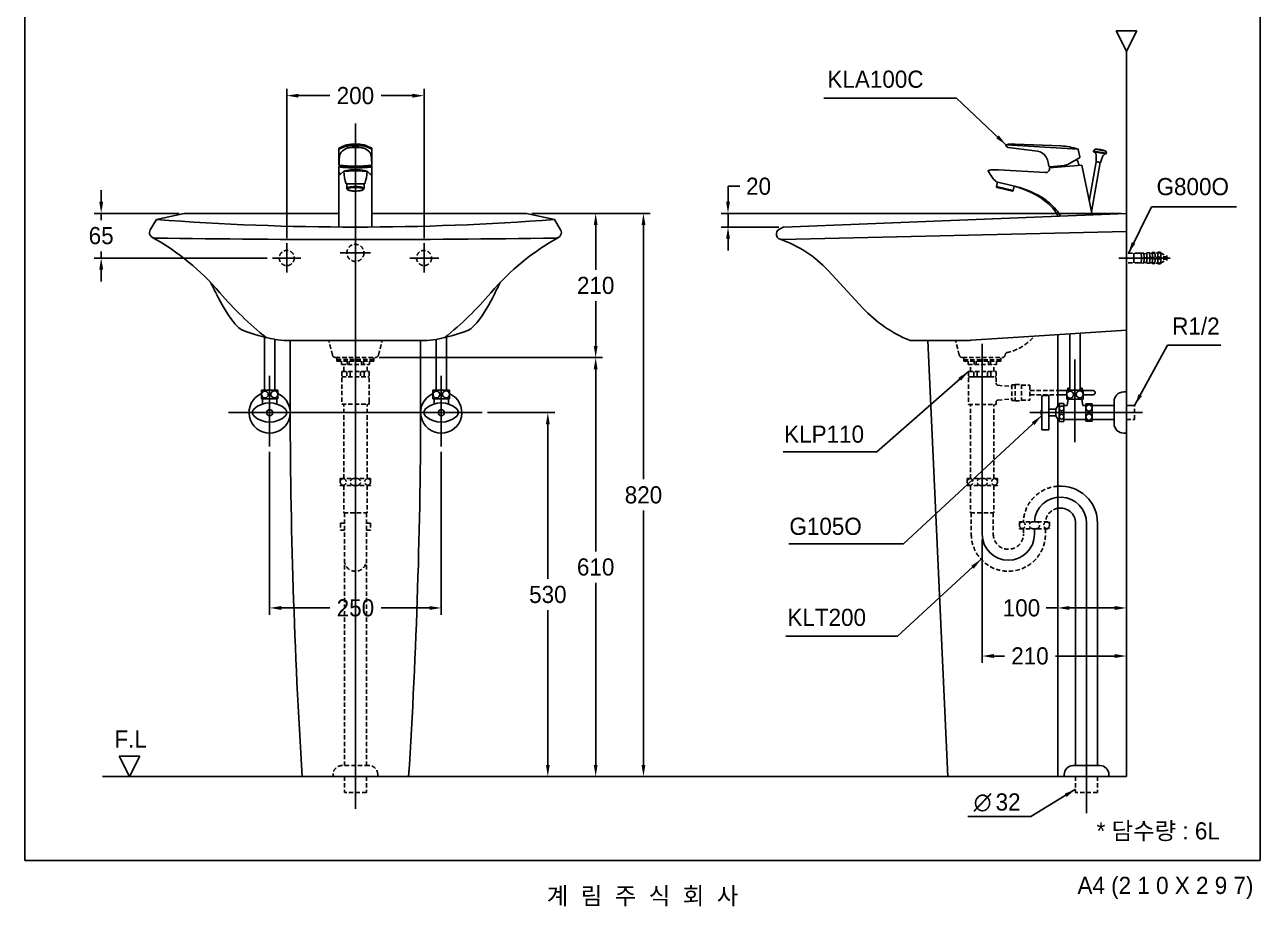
# Model space of a CAD drawing. Header units: millimetres. Extents: x 0 to 5707, y -67 to 2530.
# Drawn here: x 3907 to 5707, y -67 to 1217 of the extents above; entities that cross this region are included whole.
import ezdxf
from ezdxf.enums import TextEntityAlignment as Align
from ezdxf.lldxf.tags import DXFTag

# ---------------------------------------------------------------- set-up
doc = ezdxf.new("R2010")
doc.units = ezdxf.units.MM
doc.linetypes.add('DASHED2', pattern=[9.525, 6.35, -3.175])
for name, color, linetype in [('TEXT', 7, 'Continuous'), ('내부선 및 부속', 4, 'Continuous'), ('도각라인', 7, 'Continuous'), ('외형선', 3, 'Continuous'), ('점선', 6, 'DASHED2'), ('중심선', 1, 'DASHED'), ('치수선', 7, 'Continuous')]:
    doc.layers.add(name, color=color, linetype=linetype)
doc.styles.add('140911', font='HBATANG.TTF')
doc.styles.add('____', font='')
doc.styles.add('타이틀', font='H2GTRM.TTF', dxfattribs={"height": 25})
doc.styles.get('____').set_extended_font_data('굴림')
tags = doc.linetypes.add('DASHDOT', pattern=[70, 31, -13, 13, -13]).pattern_tags.tags
tags[10:11] = [DXFTag(74, 4), DXFTag(75, 0), DXFTag(340, '0'), DXFTag(46, 0.0), DXFTag(50, 0.0), DXFTag(44, 0.0), DXFTag(45, 0.0)]
tags[8:9] = [DXFTag(74, 4), DXFTag(75, 0), DXFTag(340, '0'), DXFTag(46, 0.0), DXFTag(50, 0.0), DXFTag(44, 0.0), DXFTag(45, 0.0)]
tags[6:7] = [DXFTag(74, 4), DXFTag(75, 0), DXFTag(340, '0'), DXFTag(46, 0.0), DXFTag(50, 0.0), DXFTag(44, 0.0), DXFTag(45, 0.0)]
tags[4:5] = [DXFTag(74, 4), DXFTag(75, 0), DXFTag(340, '0'), DXFTag(46, 0.0), DXFTag(50, 0.0), DXFTag(44, 0.0), DXFTag(45, 0.0)]
tags = doc.linetypes.add('DASHED', pattern=[25.72, 12.86, -12.86]).pattern_tags.tags
tags[6:7] = [DXFTag(74, 4), DXFTag(75, 0), DXFTag(340, '0'), DXFTag(46, 0.0), DXFTag(50, 0.0), DXFTag(44, 0.0), DXFTag(45, 0.0)]
tags[4:5] = [DXFTag(74, 4), DXFTag(75, 0), DXFTag(340, '0'), DXFTag(46, 0.0), DXFTag(50, 0.0), DXFTag(44, 0.0), DXFTag(45, 0.0)]
doc.dimstyles.new('MSADIM', dxfattribs={"dimtxt": 33, "dimasz": 17, "dimexe": 10, "dimexo": 7.5, "dimgap": 10, "dimtad": 0, "dimtih": 1, "dimtoh": 1, "dimdec": 0, "dimzin": 1, "dimdsep": 46, "dimtxsty": '____', "dimcen": 11.25, "dimadec": 0, "dimazin": 0, "dimtfac": 1, "dimtdec": 0, "dimtix": 1, "dimtmove": 0, "dimatfit": 3, "dimfxl": 0, "dimtolj": 1, "dimtzin": 1, "dimarcsym": 0})

# ---------------------------------------------------------------- blocks, each defined once
blk = doc.blocks.new('*D118')
at = {"layer": '치수선', "color": 0, "linetype": 'Continuous', "lineweight": -2}
for p, q in [((4289.1, 905.9), (4289.1, 1123.4)), ((4489.1, 905.9), (4489.1, 1123.4)), ((4306.1, 1113.4), (4351.8, 1113.4)), ((4472.1, 1113.4), (4426.4, 1113.4))]:
    blk.add_line(p, q, dxfattribs=at)
at = {"layer": '치수선', "color": 0, "linetype": 'Continuous'}
for points in [[(4306.1, 1116.2), (4306.1, 1110.5), (4289.1, 1113.4)], [(4472.1, 1116.2), (4472.1, 1110.5), (4489.1, 1113.4)]]:
    blk.add_solid(points, dxfattribs=at)
at = {"layer": '치수선', "color": 0, "linetype": 'Continuous', "insert": (4389.1, 1113.4), "char_height": 25, "attachment_point": 5, "style": '____'}
blk.add_mtext('\\A1;200', dxfattribs=at)
blk = doc.blocks.new('*D119')
at = {"layer": '치수선', "color": 0, "linetype": 'Continuous', "lineweight": -2}
for p, q in [((4018.7, 959), (4018.7, 976)), ((4132.3, 942), (4008.7, 942)), ((4018.7, 942), (4018.7, 932.3)), ((4018.7, 877), (4018.7, 886.7)), ((4260.7, 877), (4008.7, 877)), ((4018.7, 860), (4018.7, 843))]:
    blk.add_line(p, q, dxfattribs=at)
at = {"layer": '치수선', "color": 0, "linetype": 'Continuous'}
for points in [[(4015.9, 959), (4021.6, 959), (4018.7, 942)], [(4015.9, 860), (4021.6, 860), (4018.7, 877)]]:
    blk.add_solid(points, dxfattribs=at)
at = {"layer": '치수선', "color": 0, "linetype": 'Continuous', "insert": (4018.7, 909.5), "char_height": 25, "attachment_point": 5, "style": '____'}
blk.add_mtext('\\A1;65', dxfattribs=at)
blk = doc.blocks.new('*D120')
at = {"layer": '치수선', "color": 0, "linetype": 'Continuous', "lineweight": -2}
for p, q in [((4645.9, 942), (4749.1, 942)), ((4739.1, 925), (4739.1, 859.8)), ((4739.1, 749), (4739.1, 814.1)), ((4425.2, 732), (4749.1, 732))]:
    blk.add_line(p, q, dxfattribs=at)
at = {"layer": '치수선', "color": 0, "linetype": 'Continuous'}
for points in [[(4736.3, 925), (4741.9, 925), (4739.1, 942)], [(4736.3, 749), (4741.9, 749), (4739.1, 732)]]:
    blk.add_solid(points, dxfattribs=at)
at = {"layer": '치수선', "color": 0, "linetype": 'Continuous', "insert": (4739.1, 837), "char_height": 25, "attachment_point": 5, "style": '____'}
blk.add_mtext('\\A1;210', dxfattribs=at)
blk = doc.blocks.new('*D121')
at = {"layer": '치수선', "color": 0, "linetype": 'Continuous', "lineweight": -2}
for p, q in [((4931.9, 959), (4931.9, 981.4)), ((4931.9, 981.4), (4948.9, 981.4)), ((5504.8, 942), (4921.9, 942)), ((4931.9, 922), (4931.9, 942)), ((5005.8, 922), (4921.9, 922)), ((4931.9, 905), (4931.9, 888))]:
    blk.add_line(p, q, dxfattribs=at)
at = {"layer": '치수선', "color": 0, "linetype": 'Continuous'}
for points in [[(4929.1, 959), (4934.7, 959), (4931.9, 942)], [(4929.1, 905), (4934.7, 905), (4931.9, 922)]]:
    blk.add_solid(points, dxfattribs=at)
at = {"layer": '치수선', "color": 0, "linetype": 'Continuous', "insert": (4976.4, 981.4), "char_height": 25, "attachment_point": 5, "style": '____'}
blk.add_mtext('\\A1;20', dxfattribs=at)
blk = doc.blocks.new('*D122')
at = {"layer": '치수선', "color": 0, "linetype": 'Continuous', "lineweight": -2}
for p, q in [((5302.3, 467.4), (5302.3, 287.5)), ((5512.3, 307.3), (5512.3, 287.5)), ((5319.3, 297.5), (5334.5, 297.5)), ((5495.3, 297.5), (5409.1, 297.5))]:
    blk.add_line(p, q, dxfattribs=at)
at = {"layer": '치수선', "color": 0, "linetype": 'Continuous'}
for points in [[(5319.3, 300.3), (5319.3, 294.6), (5302.3, 297.5)], [(5495.3, 300.3), (5495.3, 294.6), (5512.3, 297.5)]]:
    blk.add_solid(points, dxfattribs=at)
at = {"layer": '치수선', "color": 0, "linetype": 'Continuous', "insert": (5371.8, 297.5), "char_height": 25, "attachment_point": 5, "style": '____'}
blk.add_mtext('\\A1;210', dxfattribs=at)
blk = doc.blocks.new('*D123')
at = {"layer": '치수선', "color": 0, "linetype": 'Continuous', "lineweight": -2}
for p, q in [((4423.6, 732), (4749.1, 732)), ((4739.1, 715), (4739.1, 449.8)), ((4739.1, 139), (4739.1, 404.1)), ((4474.1, 122), (4749.1, 122))]:
    blk.add_line(p, q, dxfattribs=at)
at = {"layer": '치수선', "color": 0, "linetype": 'Continuous'}
for points in [[(4736.3, 715), (4741.9, 715), (4739.1, 732)], [(4736.3, 139), (4741.9, 139), (4739.1, 122)]]:
    blk.add_solid(points, dxfattribs=at)
at = {"layer": '치수선', "color": 0, "linetype": 'Continuous', "insert": (4739.1, 427), "char_height": 25, "attachment_point": 5, "style": '____'}
blk.add_mtext('\\A1;610', dxfattribs=at)
blk = doc.blocks.new('*D124')
at = {"layer": '치수선', "color": 0, "linetype": 'Continuous', "lineweight": -2}
for p, q in [((4581.4, 652), (4679.4, 652)), ((4669.4, 635), (4669.4, 409.8)), ((4669.4, 139), (4669.4, 364.2)), ((4656.8, 122), (4679.4, 122))]:
    blk.add_line(p, q, dxfattribs=at)
at = {"layer": '치수선', "color": 0, "linetype": 'Continuous'}
for points in [[(4666.6, 635), (4672.2, 635), (4669.4, 652)], [(4666.6, 139), (4672.2, 139), (4669.4, 122)]]:
    blk.add_solid(points, dxfattribs=at)
at = {"layer": '치수선', "color": 0, "linetype": 'Continuous', "insert": (4669.4, 387), "char_height": 25, "attachment_point": 5, "style": '____'}
blk.add_mtext('\\A1;530', dxfattribs=at)
blk = doc.blocks.new('*D125')
at = {"layer": '치수선', "color": 0, "linetype": 'Continuous', "lineweight": -2}
for p, q in [((4645.9, 942), (4818.7, 942)), ((4808.7, 925), (4808.7, 554.8)), ((4808.7, 139), (4808.7, 509.2)), ((4810.7, 122), (4818.7, 122))]:
    blk.add_line(p, q, dxfattribs=at)
at = {"layer": '치수선', "color": 0, "linetype": 'Continuous'}
for points in [[(4805.9, 925), (4811.6, 925), (4808.7, 942)], [(4805.9, 139), (4811.6, 139), (4808.7, 122)]]:
    blk.add_solid(points, dxfattribs=at)
at = {"layer": '치수선', "color": 0, "linetype": 'Continuous', "insert": (4808.7, 532), "char_height": 25, "attachment_point": 5, "style": '____'}
blk.add_mtext('\\A1;820', dxfattribs=at)
blk = doc.blocks.new('*D126')
at = {"layer": '치수선', "color": 0, "linetype": 'Continuous', "lineweight": -2}
for p, q in [((5412.3, 367.5), (5395.3, 367.5)), ((5412.3, 374.6), (5412.3, 357.5)), ((5495.3, 367.5), (5429.3, 367.5)), ((5512.3, 369.4), (5512.3, 357.5))]:
    blk.add_line(p, q, dxfattribs=at)
at = {"layer": '치수선', "color": 0, "linetype": 'Continuous'}
for points in [[(5429.3, 370.3), (5429.3, 364.6), (5412.3, 367.5)], [(5495.3, 370.3), (5495.3, 364.6), (5512.3, 367.5)]]:
    blk.add_solid(points, dxfattribs=at)
at = {"layer": '치수선', "color": 0, "linetype": 'Continuous', "insert": (5359.4, 367.5), "char_height": 25, "attachment_point": 5, "style": '____'}
blk.add_mtext('\\A1;100', dxfattribs=at)
blk = doc.blocks.new('*D127')
at = {"layer": '치수선', "color": 0, "linetype": 'Continuous', "lineweight": -2}
for p, q in [((4264.1, 595), (4264.1, 357.5)), ((4514.1, 595), (4514.1, 357.5)), ((4281.1, 367.5), (4351.8, 367.5)), ((4497.1, 367.5), (4426.4, 367.5))]:
    blk.add_line(p, q, dxfattribs=at)
at = {"layer": '치수선', "color": 0, "linetype": 'Continuous'}
for points in [[(4281.1, 370.3), (4281.1, 364.6), (4264.1, 367.5)], [(4497.1, 370.3), (4497.1, 364.6), (4514.1, 367.5)]]:
    blk.add_solid(points, dxfattribs=at)
at = {"layer": '치수선', "color": 0, "linetype": 'Continuous', "insert": (4389.1, 367.5), "char_height": 25, "attachment_point": 5, "style": '____'}
blk.add_mtext('\\A1;250', dxfattribs=at)

msp = doc.modelspace()

# ---------------------------------------------------------------- linework, layer by layer
at = {"color": 3}
msp.add_line((5470.2, 122), (5470.2, 122), dxfattribs=at)
at = {"layer": '내부선 및 부속', "linetype": 'Continuous'}
for p, q in [((4374.1, 1039.4), (4365.1, 1035.6)), ((4365.1, 1036), (4365.1, 1013)), ((4374.7, 1041.1), (4366, 1037.4)), ((4375.6, 1036.6), (4370.2, 1032.9)), ((4376.6, 1041.6), (4375.5, 1041.4)), ((4401.7, 1041.6), (4402.7, 1041.4)), ((4402.7, 1036.6), (4408, 1032.9)), ((4403.5, 1041.1), (4412.2, 1037.4)), ((4404.1, 1039.4), (4413.1, 1035.6)), ((4413.1, 1036), (4413.1, 1013)), ((4413.2, 1036.5), (4413.2, 1036.5)), ((5336.7, 1041.4), (5336.9, 1040.4)), ((5336.7, 1041.4), (5336.9, 1040.4)), ((5441.8, 1035.5), (5337.2, 1042)), ((5382.9, 1032.5), (5339.8, 1037.8)), ((5416.7, 1040.2), (5350.4, 1043)), ((5442.2, 1035.2), (5444.6, 1024.1)), ((5464.3, 1031.8), (5464.5, 1032.8)), ((5483, 1028.5), (5464.3, 1031.8)), ((5466.6, 1035.4), (5464.5, 1032.8)), ((5464.5, 1032.8), (5483.2, 1029.5)), ((5482.1, 1032.6), (5466.6, 1035.4)), ((5468, 1027.4), (5468, 1017.4)), ((5483.2, 1029.5), (5482.1, 1032.6)), ((5483.2, 1029.5), (5483, 1028.5)), ((4365.1, 1010.3), (4365.1, 922.1)), ((4365.5, 1020.7), (4365.3, 1013.3)), ((4369.2, 1010.9), (4369.1, 1010.4)), ((4409, 1010.9), (4409.1, 1010.4)), ((4412.7, 1020.7), (4412.9, 1013.3)), ((4413.1, 1010.3), (4413.1, 922.1)), ((5398.3, 1015.9), (5399.4, 1010.7)), ((5447.1, 1012.4), (5400, 1008.3)), ((5421.4, 1011.7), (5400.5, 1009.9)), ((5403.8, 1010.2), (5403.6, 1008.6)), ((5444.1, 1023.1), (5428.5, 1014)), ((5447.1, 1012.4), (5462.5, 940)), ((5468.3, 1016.9), (5458.2, 959.9)), ((5461.6, 944.2), (5474.2, 1015.9)), ((5468, 1017.4), (5474.6, 1016.2)), ((5474.2, 1015.9), (5468.3, 1016.9)), ((5474.6, 1016.2), (5478.1, 1025.6)), ((4365.1, 1002.6), (4365.7, 1000.2)), ((4372.2, 1003.3), (4367, 998.8)), ((4372.2, 1003.2), (4372.2, 1003.2)), ((4406, 1003.3), (4411.2, 998.8)), ((4413.1, 1002.6), (4412.5, 1000.2)), ((5394.3, 1001.3), (5325.8, 1005.5)), ((4375.6, 985.2), (4402.6, 985.2)), ((4376.6, 985.2), (4376.6, 978)), ((4401.6, 985.2), (4401.6, 978)), ((5322.7, 987.9), (5345.6, 982.7)), ((5324.6, 987.4), (5323, 981)), ((5347.4, 975.2), (5323, 981)), ((5346.2, 974.5), (5323.8, 979.8)), ((5348.9, 981.6), (5347.4, 975.2)), ((5010.5, 904), (5512.3, 915.7)), ((4256.6, 761.7), (4256.6, 684.8)), ((4271.6, 758.6), (4271.6, 684.8)), ((4506.6, 758.6), (4506.6, 684.7)), ((4521.6, 761.7), (4521.6, 684.7)), ((5429.8, 684.7), (5429.8, 766.6)), ((5444.8, 684.7), (5444.8, 767.6)), ((4252.1, 684.8), (4252.1, 671.8)), ((4276.1, 684.8), (4252.1, 684.8)), ((4276.1, 684.8), (4276.1, 671.8)), ((4502.1, 684.8), (4502.1, 671.8)), ((4526.1, 684.8), (4502.1, 684.8)), ((4526.1, 684.8), (4526.1, 671.8)), ((5425.3, 684.7), (5449.3, 684.7)), ((5425.3, 671.7), (5425.3, 684.7)), ((5429.8, 687.4), (5426.8, 687.4)), ((5426.8, 684.7), (5426.8, 687.4)), ((5447.8, 687.4), (5444.8, 687.4)), ((5447.8, 684.7), (5447.8, 687.4)), ((5449.3, 671.7), (5449.3, 684.7)), ((4276.1, 671.8), (4252.1, 671.8)), ((4253.6, 671.8), (4253.6, 664.3)), ((4274.6, 671.8), (4274.6, 664.3)), ((4526.1, 671.8), (4502.1, 671.8)), ((4503.6, 671.8), (4503.6, 664.3)), ((4524.6, 671.8), (4524.6, 664.3)), ((5389.3, 677), (5389.3, 627)), ((5389.3, 677), (5399.3, 677)), ((5399.3, 677), (5399.3, 627)), ((5412.3, 683.9), (5425.3, 683.9)), ((5412.3, 677.9), (5425.3, 677.9)), ((5425.3, 671.7), (5449.3, 671.7)), ((5425.8, 662.2), (5427.3, 671.7)), ((5447.3, 671.7), (5448.8, 662.2)), ((5449.3, 683.9), (5463.8, 683.9)), ((5449.3, 677.9), (5463.8, 677.9)), ((5494.3, 668), (5494.3, 636)), ((5508.3, 682), (5512.3, 682)), ((5399.3, 656.7), (5409.3, 656.7)), ((5414.3, 665), (5409.3, 656.7)), ((5409.3, 656.7), (5409.3, 647.2)), ((5414.3, 665), (5421.3, 665)), ((5414.3, 665), (5414.3, 639)), ((5421.3, 665), (5421.3, 639)), ((5421.3, 662.2), (5425.8, 662.2)), ((5448.8, 662.2), (5453.3, 662.2)), ((5453.3, 664.5), (5453.3, 639.5)), ((5453.3, 664.5), (5462.3, 664.5)), ((5462.3, 664.5), (5462.3, 639.5)), ((5462.3, 662.2), (5494.3, 662.2)), ((5399.3, 647.2), (5409.3, 647.2)), ((5409.3, 647.2), (5414.3, 639)), ((5414.3, 639), (5421.3, 639)), ((5421.3, 641.7), (5453.3, 641.7)), ((5453.3, 639.5), (5462.3, 639.5)), ((5462.3, 641.7), (5494.3, 641.7)), ((5512.3, 634.4), (5512.3, 569.4)), ((5389.3, 627), (5399.3, 627)), ((5508.3, 622), (5512.3, 622)), ((5438.2, 490.9), (5438.2, 138)), ((5470.2, 490.9), (5470.2, 138)), ((5473.7, 138), (5434.7, 138)), ((5421.7, 125), (5421.7, 122)), ((5486.7, 125), (5486.7, 122))]:
    msp.add_line(p, q, dxfattribs=at)
at = {"layer": '내부선 및 부속', "linetype": 'Continuous', "flags": 128}
for points in [[(4365.5, 1020.7, -0.089073), (4367.3, 1029.3)], [(4367.3, 1029.3, -0.148054), (4370.2, 1032.9)], [(4375.6, 1036.6, -0.068814), (4375.9, 1036.8)], [(4375.8, 1039.9, -0.019852), (4380.1, 1040.2)], [(4376.9, 1037.1, -0.026271), (4380.1, 1037.5)], [(4395.3, 1041.9, -0.016795), (4402, 1041.5)], [(4401.3, 1037.1, -0.036531), (4402.3, 1036.8)], [(4402, 1041.5, -0.078329), (4403.5, 1041.1)], [(4402.5, 1039.9, -0.072082), (4404.1, 1039.4)], [(4412.2, 1037.4, -0.2995), (4413.1, 1036)], [(5339.8, 1037.8, -0.169046), (5336.9, 1040.4)], [(5337.1, 1042, -0.060898), (5350.4, 1043)], [(5416.7, 1040.2, -0.071682), (5441.9, 1035.5)], [(5441.8, 1035.5, -0.337043), (5442.2, 1035.2)], [(5464.3, 1031.8, -0.361169), (5468, 1027.4)], [(5466.6, 1035.4, -0.142794), (5482.1, 1032.6)], [(5478.1, 1025.6, -0.361169), (5483, 1028.5)], [(4369.3, 1010.1, -0.315383), (4369.1, 1010.4)], [(4409, 1011.7, -0.016667), (4401.1, 1011)], [(4407.4, 1010.7, -0.013052), (4401.1, 1010.2)], [(4406.5, 1009.5, -0.019226), (4401.6, 1009)], [(4406.8, 1009, -0.009297), (4402.2, 1008.6)], [(4408.3, 1009.9, -0.033057), (4406.5, 1009.5)], [(4410.5, 1009.4, -0.016749), (4406.8, 1009)], [(4410.1, 1011.1, -0.01735), (4407.4, 1010.7)], [(4409, 1010.1, -0.063261), (4408.3, 1009.9)], [(4412.4, 1012.3, -0.040906), (4409, 1011.7)], [(4412.1, 1011.6, -0.047171), (4410.1, 1011.1)], [(4412.5, 1009.9, -0.038487), (4410.5, 1009.4)], [(4410.9, 1011.2, -0.052464), (4412.7, 1010.7)], [(4413.1, 1013, -0.312768), (4412.1, 1011.6)], [(4413.1, 1013.3, -0.33485), (4412.4, 1012.3)], [(4413, 1010.2, -0.104527), (4412.5, 1009.9)], [(4412.7, 1010.7, -0.110263), (4413.1, 1010.5)], [(4413.1, 1010.5, -0.425112), (4413, 1010.2)], [(5400, 1008.3, -0.51857), (5394.3, 1001.3)], [(5395.4, 1023.9, -0.070886), (5398.3, 1015.9)], [(5400.5, 1009.9, -0.378336), (5399.4, 1010.7)], [(5428.5, 1014, -0.111261), (5421.4, 1011.7)], [(5439.6, 1020.5, -0.082698), (5443.4, 1012.1)], [(5444.6, 1024.1, -0.323464), (5444.1, 1023.1)], [(5468.4, 1016.9, -0.337834), (5468, 1017.4)], [(5474.6, 1016.2, -0.337834), (5474.1, 1015.9)], [(4393.2, 1005.5, -0.046773), (4405.2, 1003.7)], [(4401.1, 1004.2, -0.028461), (4405.1, 1003.7)], [(4402.1, 1003.5, -0.021614), (4405.4, 1003.2)], [(4406.1, 1003, -0.078674), (4402.6, 985.2)], [(4405.1, 1003.7, -0.135172), (4406, 1003.3)], [(4405.4, 1003.2, -0.06795), (4406.1, 1003)], [(4405.8, 1003.4, -0.261582), (4406.1, 1003)], [(4411.9, 998.9, -0.463813), (4411.2, 998.8)], [(4412.5, 1000.2, -0.071879), (4411.9, 998.9)], [(5310.9, 1003.8, -0.495636), (5311.2, 1004.5)], [(5322.7, 987.9, -0.069061), (5310.9, 1003.8)], [(5311.2, 1004.5, -0.046958), (5318.7, 1005.5)], [(5318.7, 1005.5, -0.025335), (5325.8, 1005.5)], [(4393.2, 974.6, -0.019341), (4389.1, 974.4)], [(4397.9, 975.4, -0.04124), (4393.2, 974.6)], [(4393.9, 979.6, -0.046246), (4398.5, 978.7)], [(4394.9, 980.7, -0.049756), (4399.6, 979.7)], [(4399.6, 976, -0.068377), (4396.5, 975.1)], [(4399.5, 975.9, -0.03411), (4397.9, 975.4)], [(4398.5, 978.7, -0.109407), (4400.4, 977.7)], [(4400.8, 976.6, -0.063858), (4399.5, 975.9)], [(4399.6, 979.7, -0.094383), (4401.2, 978.8)], [(4400.4, 976.7, -0.105383), (4399.6, 976)], [(4400.4, 977.7, -0.413018), (4400.4, 976.7)], [(4401.6, 977.8, -0.188205), (4400.8, 976.6)], [(4401.2, 978.8, -0.276305), (4401.6, 977.8)], [(5345.6, 982.7, -0.07809), (5388.9, 965.4)], [(5347.4, 975.2, -0.414214), (5346.2, 974.5)], [(5348.9, 981.6, -0.040931), (5375.6, 971.4)], [(5375.6, 971.4, -0.084528), (5401.7, 953)], [(5388.9, 965.4, -0.085415), (5410, 947.4)], [(5401.7, 953, -0.078276), (5412.7, 938)], [(5410, 947.4, -0.048392), (5416.4, 938.1)], [(4259.1, 761.1, -0.047041), (4191.7, 826.5)], [(4241.4, 657.2, -0.388889), (4286.8, 657.2)], [(4491.4, 657.2, -0.388889), (4536.8, 657.2)], [(4241.4, 646.9, -0.44), (4241.4, 657.2)], [(4286.8, 657.2, -0.44), (4286.8, 646.9)], [(4491.4, 646.9, -0.44), (4491.4, 657.2)], [(4536.8, 657.2, -0.44), (4536.8, 646.9)], [(4286.8, 646.9, -0.388889), (4241.4, 646.9)], [(4536.8, 646.9, -0.388889), (4491.4, 646.9)], [(5508.3, 622, -0.414214), (5494.3, 636)]]:
    msp.add_lwpolyline(points, format="xyb", dxfattribs=at)
at = {"layer": '내부선 및 부속', "linetype": 'Continuous'}
for centre, radius in [((4257.2, 678.2), 5), ((4271.1, 678.4), 5), ((4507.2, 678.2), 5), ((4521.1, 678.4), 5), ((5430.3, 678.1), 5), ((5444.3, 678.4), 5), ((4264.1, 652), 4.5), ((4514.1, 652), 4.5), ((5417.8, 658), 3.5), ((5417.8, 646), 3.5), ((5457.8, 658.5), 4.5), ((5457.8, 645.5), 4.5)]:
    msp.add_circle(centre, radius, dxfattribs=at)
for centre, radius, start, end in [((4366.6, 1036), 1.5, 113.3083, 180), ((4376.5, 1033.9), 6, 96.7897, 113.2812), ((4376.7, 1036.5), 5, 95.3932, 113.3083), ((4378.2, 1030.2), 7, 100.1745, 108.543), ((4385.6, 941.9), 100, 91.5446, 95.3932), ((4389.1, 988.1), 55, 76.8183, 103.1809), ((4389.1, 810.4), 230, 87.7594, 92.2406), ((4389.1, 912.8), 125, 85.8449, 94.1551), ((4389.1, 812), 230, 88.4554, 91.5446), ((4396, 985.3), 55, 83.2103, 87.7594), ((4396, 1007.5), 30, 79.8255, 85.8449), ((4401.8, 1035.4), 1.5, 55.7109, 71.457), ((4403.5, 1026.3), 8, 21.9073, 55.5941), ((4387.7, 1020), 25, 1.547, 21.9073), ((5337.2, 1041.5), 0.5, 86.4858, 191.9893), ((5380.8, 1016.1), 16.5, 28.2146, 82.9494), ((4366.1, 1013.3), 1, 180, 254.0525), ((4366.6, 1013), 1.5, 180, 249.4721), ((4365.3, 1010.3), 0.2, 136.2221, 228.3459), ((4365.9, 1009.8), 1, 111.0535, 136.2221), ((4366.2, 1011.3), 1.5, 228.3459, 252.2151), ((4368.8, 1002.3), 9, 99.1281, 111.0535), ((4369.8, 1022.7), 13.5, 252.2151, 261.0313), ((4371.6, 1032.5), 21, 254.0525, 263.4222), ((4369.9, 1021.9), 11, 249.4721, 260.2749), ((4376.3, 1063.7), 55, 261.0313, 264.8696), ((4374.8, 1050.5), 40, 260.2749, 264.2507), ((4382.9, 1130.1), 119.2, 263.4222, 267.2417), ((4370.6, 1012.4), 2.6, 239.9712, 254.4503), ((4373.6, 1023.3), 14, 254.4503, 262.0238), ((4382.9, 1130.1), 120, 264.2507, 267.2417), ((4382.6, 1133.4), 125, 264.8696, 267.0002), ((4380.7, 1073.9), 65, 262.0238, 266.4296), ((4389.1, 1258.3), 250, 267.0002, 272.9998), ((4389.1, 1208.6), 200, 266.4296, 273.5704), ((4389.1, 1259.9), 249.2, 267.2417, 272.7583), ((4389.1, 1259.9), 250, 267.2417, 272.7583), ((4408.8, 1010.4), 0.3, 300.0288, 10.0464), ((4370.6, 1001.5), 5, 194.7819, 211.2271), ((4366.7, 999.2), 0.5, 211.2271, 310.757), ((4373.5, 1001.7), 2, 99.9642, 130.7567), ((4372.7, 1003), 0.5, 123.3079, 181.9444), ((4373.2, 1000.7), 2.5, 97.9387, 113.4878), ((4430.1, 1004.9), 58, 181.9444, 199.938), ((4378.1, 965.5), 38, 92.986, 97.9387), ((4388.6, 940.6), 65, 93.1311, 103.8428), ((4379.2, 969.2), 35, 93.4431, 99.9642), ((4389.1, 753.8), 250, 87.014, 92.986), ((4389.1, 804.5), 200, 86.5569, 93.4431), ((4389.1, 930.6), 75, 86.8689, 93.1311), ((4377.6, 978), 1, 129.2743, 191.0574), ((4378.6, 978.2), 2, 191.0574, 233.692), ((4380.1, 974.9), 5, 107.7072, 129.2743), ((4381, 981.4), 6, 233.692, 248.3072), ((4378.3, 977.1), 0.7, 131.0987, 220.8647), ((4379.7, 978.3), 2.5, 220.8647, 244.9279), ((4381.1, 973.9), 5, 106.1239, 131.0987), ((4385.9, 956.8), 24, 96.3133, 107.7072), ((4383.7, 986.9), 12, 244.9279, 260.5745), ((4383.2, 987), 12, 248.3072, 256.1217), ((4386.7, 954.7), 25, 95.5326, 106.1239), ((4387.3, 1003.5), 29, 256.1217, 265.5679), ((4389.1, 1019.5), 45, 260.5745, 279.4255), ((4389.1, 928), 53, 83.6867, 96.3133), ((4389.1, 929.8), 50, 84.4674, 95.5326), ((4389.1, 1027.4), 53, 265.5679, 270), ((5324, 980.8), 1, 166.6114, 256.6114), ((4389.1, 4737.8), 3815.8, 265.6413, 274.3587), ((4389.1, 21221.6), 20317.7, 269.17621, 270.82379), ((4206.4, 1151.3), 500, 308.7165, 319.4896), ((4264.1, 652), 30, 113.5782, 66.4218), ((4514.1, 652), 30, 113.5782, 66.4218), ((5463.8, 680.9), 3, 270, 90), ((5508.3, 668), 14, 90, 180), ((5395.7, 652), 7.84, 144.9654, 215.0346), ((5416.2, 490.9), 54, 0, 94.1511), ((5416.2, 490.9), 22, 0, 100.2345), ((5434.7, 125), 13, 90, 180), ((5473.7, 125), 13, 0, 90)]:
    msp.add_arc(centre, radius, start, end, dxfattribs=at)
msp.add_open_spline([(4402.6, 1036.7), (4402.6, 1036.7), (4402.6, 1036.7)], degree=2, dxfattribs=at)
msp.add_point((4389.1, 922), dxfattribs=at)
at = {"layer": '도각라인', "color": 7}
for p, q in [((3907.3, 0), (3907.3, 2530)), ((5707.3, 2530), (5707.3, 0)), ((3907.3, 0), (5707.3, 0))]:
    msp.add_line(p, q, dxfattribs=at)
at = {"layer": '외형선', "linetype": 'Continuous'}
for p, q in [((5527.3, 1208), (5497.3, 1208)), ((5497.3, 1208), (5512.3, 1178)), ((5512.3, 1178), (5527.3, 1208)), ((5512.3, 1178), (5512.3, 122)), ((4139.8, 942), (4099.1, 933)), ((4139.8, 942), (4365.1, 942)), ((4638.4, 942), (4413.1, 942)), ((4429.3, 942), (4638.4, 942)), ((4638.4, 942), (4679.1, 933)), ((5013.3, 922), (5512.3, 942)), ((4099.1, 933), (4090.2, 918.2)), ((4679.1, 933), (4688, 918.2)), ((5011.2, 921.4), (5006.7, 919.1)), ((5077.6, 859), (5128.3, 804.1)), ((5512.3, 792), (5512.3, 447)), ((4488.9, 757), (4289.3, 757)), ((4294.1, 757), (4294.1, 670.1)), ((4484.1, 757), (4484.1, 670.1)), ((5263.4, 757), (5197.4, 757)), ((5222.8, 757), (5252.3, 122)), ((5279, 757), (5263.4, 757)), ((5285.6, 757.2), (5378.1, 763.2)), ((5378.1, 763.2), (5512.3, 772)), ((5412.3, 765.5), (5412.3, 661.7)), ((5412.3, 642.3), (5412.3, 122)), ((4075.1, 151.9), (4045.1, 151.9)), ((4045.1, 151.9), (4060.1, 121.9)), ((4060.1, 121.9), (4075.1, 151.9)), ((4020.5, 122), (5512.3, 122))]:
    msp.add_line(p, q, dxfattribs=at)
at = {"layer": '외형선', "linetype": 'Continuous', "flags": 128}
for points in [[(4097, 906.1, -0.577648), (4090.2, 918.2)], [(5011.2, 921.4, -0.108296), (5013.3, 922)], [(4093.2, 907.1, -0.089067), (4191.7, 826.5)], [(4591.7, 824.6, -0.011276), (4600.2, 841.5)], [(4591.7, 824.6, -0.051247), (4567.2, 784.4)], [(4567.2, 784.4, -0.069181), (4555.5, 772.8)], [(4506.8, 758.6, -0.044859), (4488.9, 757)], [(4554.6, 772.3, -0.049707), (4506.8, 758.6)], [(4555.5, 772.8, -0.067029), (4554.6, 772.3)], [(5285.6, 757.2, -0.016283), (5279, 757)], [(4311.6, 122, -0.015961), (4294.1, 670.1)]]:
    msp.add_lwpolyline(points, format="xyb", dxfattribs=at)
at = {"layer": '외형선', "linetype": 'Continuous'}
for centre, radius, start, end in [((4681.1, 914.1), 8, 270.8238, 30.8749), ((5010.3, 912), 8, 117.0189, 271.3405), ((4860.3, 592.6), 360, 119.1306, 139.4896), ((4952.8, 743.5), 170, 42.7774, 71.1589), ((3807.3, 644.2), 420, 25.44, 28.0241), ((4394.3, 923.4), 230, 205.44, 217.1746), ((5267.8, 933.2), 190, 222.7774, 247.8593), ((4258.8, 820.7), 60, 217.1746, 233.0044), ((4225.1, 776), 4, 233.0044, 248.3433), ((4316.2, 1005.3), 250.7, 248.3433, 259.726), ((4289.3, 857), 100, 259.726, 270), ((5197.3, 760), 3, 247.8593, 272.1291), ((-4107.4, 670.1), 8591.5, 356.34239, 0)]:
    msp.add_arc(centre, radius, start, end, dxfattribs=at)
at = {"layer": '점선'}
for p, q in [((5530.9, 884), (5512.3, 884)), ((5523.3, 884), (5523.3, 877)), ((5537.9, 884.3), (5530.9, 884)), ((5533.9, 884.1), (5534.3, 877.1)), ((5561.9, 884.6), (5534, 883.1)), ((5537.9, 884.3), (5538.3, 877.4)), ((5541.9, 884.6), (5545.9, 884.8)), ((5541.9, 884.6), (5542.3, 877.6)), ((5545.9, 884.8), (5546.3, 877.8)), ((5549.9, 885), (5553.9, 885.2)), ((5549.9, 885), (5550.3, 878)), ((5553.9, 885.2), (5554.3, 878.2)), ((5557.9, 885.4), (5561.9, 885.6)), ((5557.9, 885.4), (5558.3, 878.4)), ((5561.9, 885.6), (5562.3, 878.6)), ((5561.9, 884.6), (5572.2, 879.1)), ((5530.9, 870), (5512.3, 870)), ((5523.3, 870), (5523.3, 877)), ((5537.9, 869.6), (5530.9, 870)), ((5572.2, 879.1), (5531.1, 877)), ((5572.2, 874.8), (5531.1, 877)), ((5533.9, 869.8), (5534.3, 876.8)), ((5561.9, 869.4), (5534, 870.8)), ((5537.9, 869.6), (5538.3, 876.6)), ((5541.9, 869.4), (5542.3, 876.4)), ((5541.9, 869.4), (5545.9, 869.2)), ((5545.9, 869.2), (5546.3, 876.2)), ((5549.9, 869), (5550.3, 876)), ((5549.9, 869), (5553.9, 868.8)), ((5553.9, 868.8), (5554.3, 875.8)), ((5557.9, 868.6), (5558.3, 875.6)), ((5557.9, 868.6), (5561.9, 868.4)), ((5565.3, 877), (5560.2, 878.5)), ((5565.3, 877), (5560.2, 875.5)), ((5561.9, 868.4), (5562.3, 875.3)), ((5561.9, 869.4), (5572.2, 874.8)), ((4355.6, 735.7), (4350.2, 757)), ((4422.6, 735.7), (4428, 757)), ((5268.8, 735.7), (5263.4, 757)), ((4360.5, 732), (4417.7, 732)), ((4362.1, 732), (4362.1, 727)), ((4362.1, 729), (4416.1, 729)), ((4362.1, 727), (4416.1, 727)), ((4368.6, 727), (4368.6, 722)), ((4368.6, 722), (4409.6, 722)), ((4372.1, 712), (4372.1, 722)), ((4377.1, 727), (4377.1, 722)), ((4380.1, 727), (4380.1, 722)), ((4398.1, 727), (4398.1, 722)), ((4401.1, 727), (4401.1, 722)), ((4406.1, 712), (4406.1, 722)), ((4409.6, 727), (4409.6, 722)), ((4416.1, 732), (4416.1, 727)), ((5273.7, 732), (5330.9, 732)), ((5275.3, 731.9), (5275.3, 726.9)), ((5275.3, 728.9), (5329.3, 728.9)), ((5275.3, 726.9), (5329.3, 726.9)), ((5281.8, 726.9), (5281.8, 721.9)), ((5281.8, 721.9), (5322.8, 721.9)), ((5285.3, 711.9), (5285.3, 721.9)), ((5290.3, 726.9), (5290.3, 721.9)), ((5293.3, 726.9), (5293.3, 721.9)), ((5311.3, 726.9), (5311.3, 721.9)), ((5314.3, 726.9), (5314.3, 721.9)), ((5319.3, 711.9), (5319.3, 721.9)), ((5322.8, 726.9), (5322.8, 721.9)), ((5329.3, 731.9), (5329.3, 726.9)), ((5335.8, 735.7), (5336.3, 737.7)), ((4369.1, 712), (4369.1, 664)), ((4369.1, 712), (4409.1, 712)), ((4369.1, 704), (4409.1, 704)), ((4376.6, 712), (4376.6, 704)), ((4381.6, 712), (4381.6, 704)), ((4396.6, 712), (4396.6, 704)), ((4401.6, 712), (4401.6, 704)), ((4409.1, 712), (4409.1, 667.2)), ((5282.3, 711.9), (5282.3, 663.9)), ((5282.3, 711.9), (5322.3, 711.9)), ((5282.3, 703.9), (5322.3, 703.9)), ((5285.3, 703.9), (5319.3, 703.9)), ((5289.8, 711.9), (5289.8, 703.9)), ((5294.8, 711.9), (5294.8, 703.9)), ((5309.8, 711.9), (5309.8, 703.9)), ((5314.8, 711.9), (5314.8, 703.9)), ((5322.3, 711.9), (5322.3, 694.7)), ((5325, 691.7), (5345.3, 689.9)), ((5345.3, 692.4), (5345.3, 669.4)), ((5345.3, 692.4), (5350.3, 692.4)), ((5350.3, 692.9), (5350.3, 668.9)), ((5350.3, 692.9), (5359.3, 692.9)), ((5359.3, 692.9), (5359.3, 668.9)), ((5359.3, 691.7), (5371.8, 691.7)), ((5371.8, 691.7), (5371.8, 670.2)), ((5371.8, 691.7), (5371.8, 670.2)), ((4409.1, 667.2), (4409.1, 664)), ((5322.3, 667.2), (5322.3, 663.9)), ((5325, 670.2), (5345.3, 671.9)), ((5345.3, 669.4), (5350.3, 669.4)), ((5350.3, 668.9), (5359.3, 668.9)), ((5359.3, 670.2), (5371.8, 670.2)), ((5371.8, 683.9), (5412.3, 683.9)), ((5371.8, 677.9), (5412.3, 677.9)), ((4369.1, 664), (4409.1, 664)), ((4372.1, 555.9), (4372.1, 664)), ((4406.1, 555.9), (4406.1, 664)), ((5282.3, 663.9), (5322.3, 663.9)), ((5285.3, 555.9), (5285.3, 663.9)), ((5319.3, 555.9), (5319.3, 663.9)), ((5512.3, 662.2), (5524.3, 662.2)), ((5518.1, 662.2), (5521.6, 662.2)), ((5524.3, 641.7), (5524.3, 662.2)), ((5512.3, 641.7), (5524.3, 641.7)), ((4367.1, 555.9), (4411.1, 555.9)), ((4367.1, 555.9), (4367.1, 545.9)), ((4367.1, 545.9), (4411.1, 545.9)), ((4372.1, 545.9), (4372.1, 505.9)), ((4406.1, 545.9), (4406.1, 505.9)), ((4411.1, 555.9), (4411.1, 545.9)), ((5280.3, 555.9), (5324.3, 555.9)), ((5280.3, 555.9), (5280.3, 545.9)), ((5280.3, 545.9), (5324.3, 545.9)), ((5285.3, 545.9), (5285.3, 505.9)), ((5319.3, 545.9), (5319.3, 505.9)), ((5324.3, 555.9), (5324.3, 545.9)), ((4372.1, 505.9), (4406.1, 505.9)), ((4373.1, 505.9), (4373.1, 138)), ((4405.1, 505.9), (4405.1, 138)), ((5285.3, 505.9), (5319.3, 505.9)), ((5286.3, 505.9), (5286.3, 474.9)), ((5318.3, 505.9), (5318.3, 474.9)), ((4367.4, 490.9), (4367.4, 480.9)), ((4373.1, 490.9), (4367.4, 490.9)), ((4410.9, 490.9), (4405.1, 490.9)), ((4410.9, 490.9), (4410.9, 480.9)), ((5356.3, 492.9), (5382.3, 492.9)), ((5356.3, 492.9), (5356.3, 482.9)), ((5362.3, 492.9), (5362.3, 494.1)), ((5382.3, 492.9), (5400.3, 492.9)), ((5400.3, 492.9), (5400.3, 482.9)), ((4373.1, 480.9), (4367.4, 480.9)), ((4410.9, 480.9), (4405.1, 480.9)), ((5356.3, 482.9), (5382.3, 482.9)), ((5362.3, 482.9), (5362.3, 474.9)), ((5382.3, 482.9), (5400.3, 482.9)), ((5394.3, 482.9), (5394.3, 474.9)), ((4408.6, 138), (4369.6, 138)), ((4356.6, 125), (4356.6, 122)), ((4373.1, 121.9), (4373.1, 98.9)), ((4405.1, 122), (4405.1, 122)), ((4405.1, 121.9), (4405.1, 98.9)), ((4421.6, 125), (4421.6, 122)), ((5438.2, 121.9), (5438.2, 98.9)), ((5470.2, 121.9), (5470.2, 98.9)), ((4405.1, 98.9), (4373.1, 98.9)), ((5470.2, 98.9), (5438.2, 98.9))]:
    msp.add_line(p, q, dxfattribs=at)
at = {"layer": '점선', "flags": 128}
for points in [[(4422.6, 735.7, -0.342465), (4417.7, 732)], [(5335.8, 735.7, -0.342459), (5330.9, 732)], [(4371.4, 546, -0.859727), (4371.4, 555.9)], [(4371.4, 555.9, -0.859727), (4371.4, 546)], [(5284.6, 546, -0.859727), (5284.6, 555.9)], [(5284.6, 555.9, -0.859727), (5284.6, 546)], [(5360.6, 483, -0.859727), (5360.6, 492.9)], [(5360.6, 492.9, -0.859727), (5360.6, 483)]]:
    msp.add_lwpolyline(points, format="xyb", dxfattribs=at)
at = {"layer": '점선'}
for centre, radius in [((4289.1, 877), 11), ((4389.1, 884.5), 12.5), ((4489.1, 877), 11)]:
    msp.add_circle(centre, radius, dxfattribs=at)
for centre, radius, start, end in [((5324.2, 807.9), 70, 281.2228, 320.3726), ((5338.2, 737.2), 2, 101.2228, 165.6169), ((4360.5, 737), 5, 194.3831, 270.0013), ((5273.7, 737), 5, 194.3831, 270), ((5325.3, 694.7), 3, 180, 265.0303), ((5325.3, 667.2), 3, 94.9697, 180), ((4386.6, 550.9), 5, 90, 270), ((4391.6, 550.9), 5, 270, 90), ((4407.6, 550.9), 5, 98.6269, 261.3731), ((4406.1, 550.9), 5, 278.6269, 81.3731), ((5299.8, 550.9), 5, 90, 270), ((5304.8, 550.9), 5, 270, 90), ((5320.8, 550.9), 5, 98.6269, 261.3731), ((5319.3, 550.9), 5, 278.6269, 81.3731), ((5416.2, 490.9), 54, 94.1511, 176.6714), ((5416.2, 490.9), 22, 100.2345, 174.7841), ((5375.8, 487.9), 5, 90, 270), ((5380.8, 487.9), 5, 72.5424, 90), ((5380.8, 487.9), 5, 287.4559, 72.5441), ((5396.8, 487.9), 5, 98.6269, 261.3731), ((5395.3, 487.9), 5, 278.6269, 81.3731), ((5340.3, 474.9), 54, 180, 321.0576), ((5340.3, 474.9), 22, 180, 0), ((5380.8, 487.9), 5, 270, 287.4576), ((5380.8, 487.9), 5, 270, 270.0017), ((5340.3, 474.9), 54, 321.0576, 0), ((4389.1, 436.9), 16, 180, 0), ((4369.6, 125), 13, 90, 180), ((4408.6, 125), 13, 0, 90)]:
    msp.add_arc(centre, radius, start, end, dxfattribs=at)
at = {"layer": '중심선', "linetype": 'DASHDOT'}
for p, q in [((4389.1, 1072.9), (4389.1, 74.8)), ((4289.1, 898.4), (4289.1, 856.1)), ((4366.8, 884.5), (4411.2, 884.5)), ((4489.1, 898.4), (4489.1, 856.1)), ((4268.2, 877), (4309.8, 877)), ((4468.2, 877), (4510.6, 877)), ((5501.4, 877), (5576.1, 877)), ((5302.3, 752), (5302.3, 474.9)), ((5437.3, 609), (5437.3, 729.3)), ((4264.1, 705.4), (4264.1, 602.5)), ((4514.1, 705.4), (4514.1, 602.5)), ((4204.1, 652), (4573.9, 652)), ((5371.4, 652), (5535.9, 652)), ((5454.2, 490.9), (5454.2, 68.9)), ((5378.3, 482.9), (5378.3, 474.9))]:
    msp.add_line(p, q, dxfattribs=at)
for centre, start, end in [((5416.2, 490.9), 0, 176.6714), ((5340.3, 474.9), 180, 0)]:
    msp.add_arc(centre, 38, start, end, dxfattribs=at)

# ---------------------------------------------------------------- texts
at = {"layer": 'TEXT', "style": '타이틀'}
msp.add_text('F.L', height=25, dxfattribs=at).set_placement((4061.6, 176.6), align=Align.MIDDLE)
for s, p in [('* 담수량 : 6L', (5558.6, 42.9)), ('계  림  주  식  회  사', (4807.3, -51.7))]:
    msp.add_text(s, height=25, dxfattribs=at).set_placement(p, align=Align.MIDDLE_CENTER)
msp.add_text('A4 (2 1 0 X 2 9 7)', height=25, dxfattribs=at).set_placement((5697.3, -36.5), align=Align.MIDDLE_RIGHT)
at = {"layer": 'TEXT', "char_height": 25, "width": 380.447, "attachment_point": 1, "line_spacing_factor": 0.963855, "style": '타이틀'}
for s, insert in [('\\A1;KLA100C', (5076.7, 1149.9)), ('\\A1;G800O', (5556.2, 993.5)), ('\\A1;KLP110', (5013.7, 633.1)), ('\\A1;G105O', (5021.3, 498.9)), ('\\A1;KLT200', (5018.4, 366.3))]:
    msp.add_mtext(s, dxfattribs=dict(at, insert=insert))
at = {"layer": '치수선'}
for s, style, p in [('∅', '140911', (5289.8, 72.4)), ('32', '타이틀', (5321.7, 72.5))]:
    msp.add_text(s, height=25, dxfattribs=dict(at, style=style)).set_placement(p)
at = {"layer": '치수선', "linetype": 'Continuous', "insert": (5579, 790.4), "char_height": 25, "width": 380.447, "attachment_point": 1, "line_spacing_factor": 0.963855, "style": '타이틀'}
msp.add_mtext('\\A1;R1/2', dxfattribs=at)

# ---------------------------------------------------------------- dimensions: what is measured, and where the dimension line sits
at = {"layer": '치수선', "linetype": 'Continuous'}
for base, p1, p2, picture, middle in [((4489.1, 1113.4), (4289.1, 898.4), (4489.1, 898.4), '*D118', (4389.1, 1113.4)), ((5512.3, 297.5), (5302.3, 474.9), (5512.3, 314.8), '*D122', (5371.8, 297.5)), ((5512.3, 367.5), (5412.3, 382.1), (5512.3, 376.9), '*D126', (5359.4, 367.5))]:
    dim = msp.add_linear_dim(base=base, p1=p1, p2=p2, dimstyle='MSADIM', override={"dimtxt": 25}, dxfattribs=at)
    dim.commit()
    dim.dimension.update_dxf_attribs({"geometry": picture, "text_midpoint": middle, "dimtype": 160})
for base, p1, p2, picture, middle in [((4931.9, 922), (5512.3, 942), (5013.3, 922), '*D121', (4976.4, 981.4)), ((4018.7, 942), (4268.2, 877), (4139.8, 942), '*D119', (4018.7, 909.5)), ((4808.7, 122), (4638.4, 942), (4803.2, 122), '*D125', (4808.7, 532)), ((4669.4, 122), (4573.9, 652), (4649.3, 122), '*D124', (4669.4, 387))]:
    dim = msp.add_linear_dim(base=base, p1=p1, p2=p2, angle=90, dimstyle='MSADIM', override={"dimtxt": 25}, dxfattribs=at)
    dim.commit()
    dim.dimension.update_dxf_attribs({"geometry": picture, "text_midpoint": middle, "dimtype": 160})
for base, p1, p2, picture, middle in [((4739.1, 732), (4638.4, 942), (4417.7, 732), '*D120', (4739.1, 837)), ((4739.1, 122), (4416.1, 732), (4466.6, 122), '*D123', (4739.1, 427))]:
    dim = msp.add_linear_dim(base=base, p1=p1, p2=p2, angle=90, dimstyle='MSADIM', override={"dimtxt": 25}, dxfattribs=at)
    dim.commit()
    dim.dimension.update_dxf_attribs({"geometry": picture, "text_midpoint": middle})
dim = msp.add_linear_dim(base=(4514.1, 367.5), p1=(4264.1, 602.5), p2=(4514.1, 602.5), dimstyle='MSADIM', override={"dimtxt": 25}, dxfattribs=at)
dim.commit()
dim.dimension.update_dxf_attribs({"geometry": '*D127', "text_midpoint": (4389.1, 367.5)})

# ---------------------------------------------------------------- leaders
for points in [[(5336.8, 1041.9), (5264.8, 1109.8), (5071.4, 1109.8)], [(5515.1, 883.8), (5548.9, 951.5), (5672.6, 951.5)], [(5524.3, 662.4), (5572, 750), (5650, 750)], [(5282.2, 711.8), (5148.5, 595), (5012, 595)], [(5388.9, 647.5), (5187.6, 460.9), (5020.3, 460.8)], [(5300.6, 438.3), (5179, 326.6), (5016.1, 326.6)]]:
    msp.add_leader(points, dimstyle='MSADIM', override={"dimtxt": 25}, dxfattribs=at)
at = {"layer": '치수선'}
msp.add_leader([(5438.2, 103.5), (5372.9, 63.7), (5281.2, 63.8)], dimstyle='MSADIM', dxfattribs=at)

doc.saveas('drawing.dxf')
